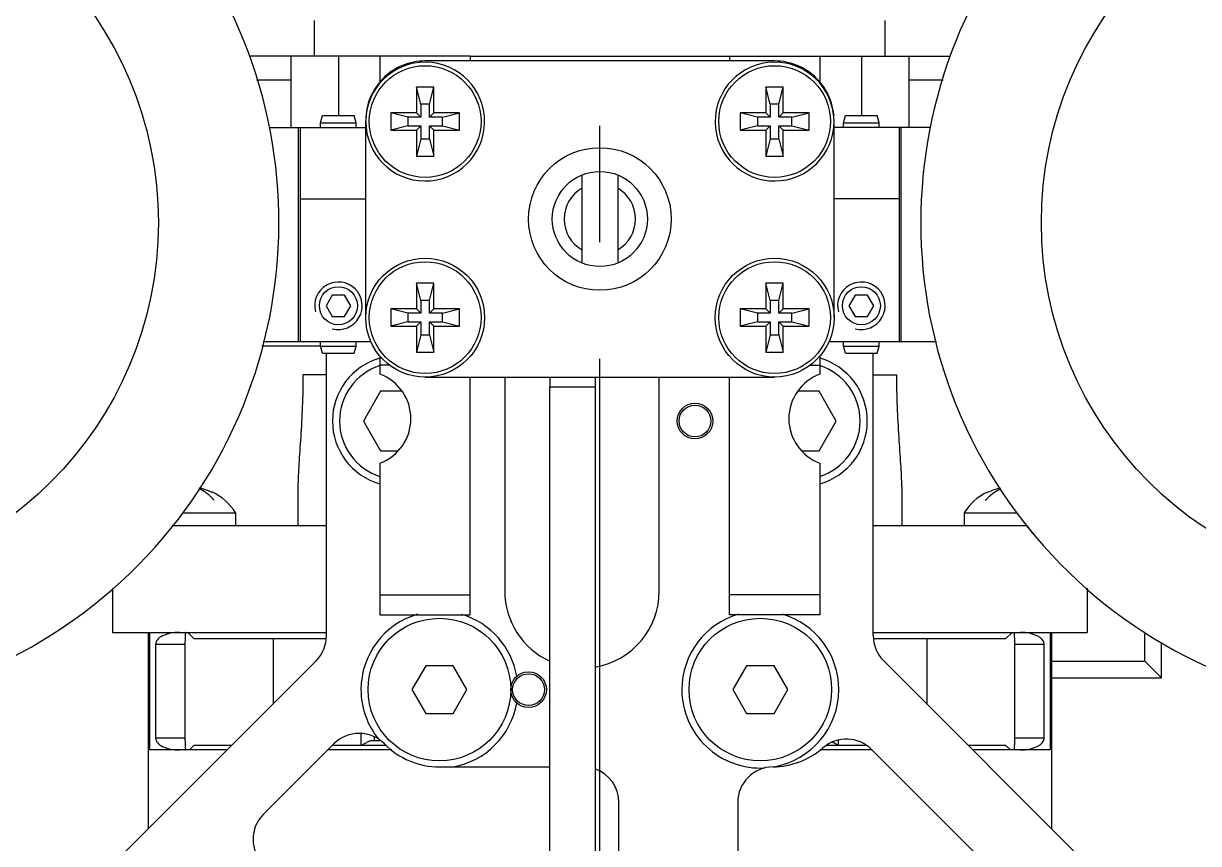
# Model space of a CAD drawing. Header units: millimetres. Extents: x 0 to 594, y 0 to 420.
# Drawn here: x 185.26 to 209.98, y 215.57 to 232.82 of the extents above; entities that cross this region are included whole.
import ezdxf

# ---------------------------------------------------------------- set-up
doc = ezdxf.new("R2010")
doc.units = ezdxf.units.MM
doc.header["$LTSCALE"] = 32.67
doc.linetypes.add('CENTER', pattern=[0.6, 0.375, -0.075, 0.075, -0.075])
doc.layers.get('0').update_dxf_attribs({"linetype": 'CONTINUOUS'})
for name, color, linetype in [('3_ALL_AXES', 7, 'CONTINUOUS'), ('7_ALL_FEATURES', 7, 'CONTINUOUS'), ('AXIS', 7, 'CONTINUOUS'), ('COSMETIC', 7, 'CONTINUOUS'), ('DEFAULT_1', 7, 'CENTER')]:
    doc.layers.add(name, color=color, linetype=linetype)

msp = doc.modelspace()

# ---------------------------------------------------------------- linework, layer by layer
at = {"color": 7, "linetype": 'CONTINUOUS'}
for p, q in [((192.759, 232.131), (192.759, 231.592)), ((194.659, 232.131), (192.759, 232.131)), ((194.659, 232.131), (194.659, 232.031)), ((190.164, 231.631), (190.884, 231.631)), ((203.884, 231.631), (204.605, 231.631)), ((193.528, 231.481), (193.528, 230.938)), ((193.619, 231.119), (193.528, 231.481)), ((193.89, 231.481), (193.528, 231.481)), ((193.8, 231.119), (193.89, 231.481)), ((193.89, 230.938), (193.89, 231.481)), ((200.878, 231.481), (200.878, 230.938)), ((200.969, 231.119), (200.878, 231.481)), ((201.24, 231.481), (200.878, 231.481)), ((201.15, 231.119), (201.24, 231.481)), ((201.24, 230.938), (201.24, 231.481)), ((193.619, 231.119), (193.619, 230.847)), ((193.8, 231.119), (193.619, 231.119)), ((193.8, 230.847), (193.8, 231.119)), ((200.969, 231.119), (200.969, 230.847)), ((201.15, 231.119), (200.969, 231.119)), ((201.15, 230.847), (201.15, 231.119)), ((191.509, 230.731), (191.549, 230.881)), ((191.549, 230.881), (192.219, 230.881)), ((192.259, 230.731), (192.219, 230.881)), ((192.984, 230.938), (192.984, 230.575)), ((193.347, 230.847), (192.984, 230.938)), ((193.528, 230.938), (192.984, 230.938)), ((193.347, 230.847), (193.347, 230.666)), ((193.619, 230.847), (193.347, 230.847)), ((193.619, 230.847), (193.528, 230.938)), ((193.8, 230.847), (193.89, 230.938)), ((194.072, 230.847), (193.8, 230.847)), ((194.434, 230.938), (193.89, 230.938)), ((194.072, 230.847), (194.434, 230.938)), ((194.072, 230.666), (194.072, 230.847)), ((194.434, 230.575), (194.434, 230.938)), ((200.334, 230.938), (200.334, 230.575)), ((200.878, 230.938), (200.334, 230.938)), ((200.697, 230.847), (200.334, 230.938)), ((200.697, 230.847), (200.697, 230.666)), ((200.969, 230.847), (200.697, 230.847)), ((200.969, 230.847), (200.878, 230.938)), ((201.15, 230.847), (201.24, 230.938)), ((201.422, 230.847), (201.15, 230.847)), ((201.784, 230.938), (201.24, 230.938)), ((201.422, 230.847), (201.784, 230.938)), ((201.422, 230.666), (201.422, 230.847)), ((201.784, 230.575), (201.784, 230.938)), ((202.509, 230.731), (202.549, 230.881)), ((202.549, 230.881), (203.219, 230.881)), ((203.259, 230.731), (203.219, 230.881)), ((191.509, 230.631), (191.509, 230.731)), ((191.509, 230.731), (192.259, 230.731)), ((192.259, 230.631), (192.259, 230.731)), ((193.347, 230.666), (192.984, 230.575)), ((193.347, 230.666), (193.619, 230.666)), ((193.619, 230.666), (193.528, 230.575)), ((193.619, 230.666), (193.619, 230.394)), ((193.8, 230.394), (193.8, 230.666)), ((193.8, 230.666), (193.89, 230.575)), ((193.8, 230.666), (194.072, 230.666)), ((194.072, 230.666), (194.434, 230.575)), ((200.697, 230.666), (200.334, 230.575)), ((200.697, 230.666), (200.969, 230.666)), ((200.969, 230.666), (200.878, 230.575)), ((200.969, 230.666), (200.969, 230.394)), ((201.15, 230.394), (201.15, 230.666)), ((201.15, 230.666), (201.24, 230.575)), ((201.15, 230.666), (201.422, 230.666)), ((201.422, 230.666), (201.784, 230.575)), ((204.337, 230.631), (202.309, 230.631)), ((202.509, 230.631), (202.509, 230.731)), ((202.509, 230.731), (203.259, 230.731)), ((203.259, 230.631), (203.259, 230.731)), ((203.684, 226.131), (203.684, 230.631)), ((203.724, 226.131), (203.724, 230.631)), ((192.984, 230.575), (193.528, 230.575)), ((193.528, 230.575), (193.528, 230.031)), ((193.619, 230.394), (193.528, 230.031)), ((193.619, 230.394), (193.8, 230.394)), ((193.8, 230.394), (193.89, 230.031)), ((193.89, 230.031), (193.89, 230.575)), ((193.89, 230.575), (194.434, 230.575)), ((200.334, 230.575), (200.878, 230.575)), ((200.878, 230.575), (200.878, 230.031)), ((200.969, 230.394), (200.878, 230.031)), ((200.969, 230.394), (201.15, 230.394)), ((201.15, 230.394), (201.24, 230.031)), ((201.24, 230.031), (201.24, 230.575)), ((201.24, 230.575), (201.784, 230.575)), ((193.528, 230.031), (193.89, 230.031)), ((200.878, 230.031), (201.24, 230.031)), ((197.009, 227.779), (197.009, 229.633)), ((197.759, 229.633), (197.759, 227.779)), ((203.684, 229.131), (202.309, 229.131)), ((193.528, 227.356), (193.528, 226.813)), ((193.619, 226.994), (193.528, 227.356)), ((193.89, 227.356), (193.528, 227.356)), ((193.8, 226.994), (193.89, 227.356)), ((193.89, 226.813), (193.89, 227.356)), ((200.878, 227.356), (200.878, 226.813)), ((200.969, 226.994), (200.878, 227.356)), ((201.24, 227.356), (200.878, 227.356)), ((201.15, 226.994), (201.24, 227.356)), ((201.24, 226.813), (201.24, 227.356)), ((191.754, 227.106), (191.624, 226.881)), ((192.014, 227.106), (191.754, 227.106)), ((192.144, 226.881), (192.014, 227.106)), ((193.619, 226.994), (193.619, 226.722)), ((193.8, 226.994), (193.619, 226.994)), ((193.8, 226.722), (193.8, 226.994)), ((200.969, 226.994), (200.969, 226.722)), ((201.15, 226.994), (200.969, 226.994)), ((201.15, 226.722), (201.15, 226.994)), ((202.754, 227.106), (202.624, 226.881)), ((203.014, 227.106), (202.754, 227.106)), ((203.144, 226.881), (203.014, 227.106)), ((191.624, 226.881), (191.754, 226.656)), ((191.754, 226.656), (192.014, 226.656)), ((192.014, 226.656), (192.144, 226.881)), ((192.984, 226.813), (192.984, 226.45)), ((193.528, 226.813), (192.984, 226.813)), ((193.347, 226.722), (192.984, 226.813)), ((193.347, 226.722), (193.347, 226.541)), ((193.619, 226.722), (193.347, 226.722)), ((193.619, 226.722), (193.528, 226.813)), ((193.8, 226.722), (193.89, 226.813)), ((194.072, 226.722), (193.8, 226.722)), ((194.434, 226.813), (193.89, 226.813)), ((194.072, 226.722), (194.434, 226.813)), ((194.072, 226.541), (194.072, 226.722)), ((194.434, 226.45), (194.434, 226.813)), ((200.334, 226.813), (200.334, 226.45)), ((200.878, 226.813), (200.334, 226.813)), ((200.697, 226.722), (200.334, 226.813)), ((200.697, 226.722), (200.697, 226.541)), ((200.969, 226.722), (200.697, 226.722)), ((200.969, 226.722), (200.878, 226.813)), ((201.15, 226.722), (201.24, 226.813)), ((201.422, 226.722), (201.15, 226.722)), ((201.784, 226.813), (201.24, 226.813)), ((201.422, 226.722), (201.784, 226.813)), ((201.422, 226.541), (201.422, 226.722)), ((201.784, 226.45), (201.784, 226.813)), ((202.624, 226.881), (202.754, 226.656)), ((202.754, 226.656), (203.014, 226.656)), ((203.014, 226.656), (203.144, 226.881)), ((193.347, 226.541), (192.984, 226.45)), ((192.984, 226.45), (193.528, 226.45)), ((193.347, 226.541), (193.619, 226.541)), ((193.619, 226.541), (193.528, 226.45)), ((193.528, 226.45), (193.528, 225.906)), ((193.619, 226.541), (193.619, 226.269)), ((193.8, 226.269), (193.8, 226.541)), ((193.8, 226.541), (193.89, 226.45)), ((193.8, 226.541), (194.072, 226.541)), ((193.89, 225.906), (193.89, 226.45)), ((193.89, 226.45), (194.434, 226.45)), ((194.072, 226.541), (194.434, 226.45)), ((200.697, 226.541), (200.334, 226.45)), ((200.334, 226.45), (200.878, 226.45)), ((200.697, 226.541), (200.969, 226.541)), ((200.969, 226.541), (200.878, 226.45)), ((200.878, 226.45), (200.878, 225.906)), ((200.969, 226.541), (200.969, 226.269)), ((201.15, 226.269), (201.15, 226.541)), ((201.15, 226.541), (201.24, 226.45)), ((201.15, 226.541), (201.422, 226.541)), ((201.24, 225.906), (201.24, 226.45)), ((201.24, 226.45), (201.784, 226.45)), ((201.422, 226.541), (201.784, 226.45)), ((193.619, 226.269), (193.528, 225.906)), ((193.619, 226.269), (193.8, 226.269)), ((193.8, 226.269), (193.89, 225.906)), ((200.969, 226.269), (200.878, 225.906)), ((200.969, 226.269), (201.15, 226.269)), ((201.15, 226.269), (201.24, 225.906)), ((191.509, 226.031), (191.509, 226.131)), ((191.549, 225.881), (191.509, 226.031)), ((191.509, 226.031), (192.259, 226.031)), ((192.219, 225.881), (192.259, 226.031)), ((192.259, 226.031), (192.259, 226.131)), ((193.528, 225.906), (193.89, 225.906)), ((200.878, 225.906), (201.24, 225.906)), ((202.2, 226.131), (204.465, 226.131)), ((202.509, 226.031), (202.509, 226.131)), ((202.549, 225.881), (202.509, 226.031)), ((202.509, 226.031), (203.259, 226.031)), ((203.219, 225.881), (203.259, 226.031)), ((203.259, 226.031), (203.259, 226.131)), ((191.549, 225.881), (192.219, 225.881)), ((192.759, 225.82), (192.759, 225.443)), ((202.549, 225.881), (203.219, 225.881)), ((192.966, 225.631), (192.759, 225.631)), ((194.659, 220.381), (194.659, 225.381)), ((192.773, 225.081), (192.413, 224.456)), ((193.222, 225.081), (192.773, 225.081)), ((201.995, 225.081), (201.546, 225.081)), ((202.356, 224.456), (201.995, 225.081)), ((192.413, 224.456), (192.773, 223.831)), ((201.995, 223.831), (202.356, 224.456)), ((192.773, 223.831), (193.143, 223.831)), ((201.626, 223.831), (201.995, 223.831)), ((192.759, 223.57), (192.759, 220.381)), ((189.233, 222.96), (189.231, 222.954)), ((205.538, 222.954), (205.535, 222.96)), ((188.602, 222.528), (189.723, 222.528)), ((189.723, 222.528), (189.723, 222.263)), ((205.046, 222.528), (205.046, 222.263)), ((205.046, 222.528), (206.153, 222.528)), ((192.759, 220.799), (194.659, 220.799)), ((192.759, 220.381), (194.659, 220.381)), ((187.914, 220.011), (187.914, 217.536)), ((188.843, 219.882), (188.714, 220.011)), ((205.925, 219.882), (206.055, 220.011)), ((206.855, 220.011), (206.855, 217.536)), ((188.843, 219.882), (191.626, 219.882)), ((190.272, 219.881), (190.272, 219.882)), ((190.272, 219.881), (191.626, 219.881)), ((203.142, 219.882), (205.925, 219.882)), ((203.142, 219.881), (204.496, 219.881)), ((204.496, 219.881), (204.497, 219.882)), ((193.721, 219.306), (193.432, 218.806)), ((194.298, 219.306), (193.721, 219.306)), ((194.587, 218.806), (194.298, 219.306)), ((200.471, 219.306), (200.182, 218.806)), ((201.048, 219.306), (200.471, 219.306)), ((201.337, 218.806), (201.048, 219.306)), ((193.432, 218.806), (193.721, 218.306)), ((194.298, 218.306), (194.587, 218.806)), ((200.182, 218.806), (200.471, 218.306)), ((201.048, 218.306), (201.337, 218.806)), ((193.721, 218.306), (194.298, 218.306)), ((200.471, 218.306), (201.048, 218.306)), ((189.539, 217.536), (187.914, 217.536)), ((188.843, 217.631), (188.749, 217.536)), ((189.634, 217.631), (188.843, 217.631)), ((193.007, 217.536), (191.661, 217.536)), ((192.893, 217.631), (191.755, 217.631)), ((192.893, 217.631), (191.756, 217.631)), ((203.099, 217.536), (202.015, 217.536)), ((202.983, 217.631), (202.155, 217.631)), ((202.982, 217.631), (202.156, 217.631)), ((205.925, 217.631), (205.135, 217.631)), ((206.855, 217.536), (205.229, 217.536)), ((205.925, 217.631), (206.02, 217.536))]:
    msp.add_line(p, q, dxfattribs=at)
for centre, radius in [((193.709, 230.756), 1.175), ((201.059, 230.756), 1.175), ((197.384, 228.706), 1), ((193.709, 226.631), 1.175), ((201.059, 226.631), 1.175), ((191.884, 226.881), 0.4), ((202.884, 226.881), 0.4), ((199.384, 224.456), 0.335), ((194.009, 218.806), 1.5), ((200.759, 218.806), 1.5), ((195.884, 218.806), 0.335)]:
    msp.add_circle(centre, radius, dxfattribs=at)
for centre, radius, start, end in [((197.384, 228.706), 0.75, 120, 240), ((197.384, 228.706), 0.75, 300, 60), ((193.134, 224.456), 1.375, 105.9059, 254.0941), ((201.634, 224.456), 1.375, 285.9059, 74.0941), ((193.134, 224.456), 1.225, 107.9118, 252.0882), ((192.409, 224.506), 1, 290.4873, 69.5127), ((201.634, 224.456), 1.225, 287.9118, 72.0882), ((188.723, 221.876), 1.192, 76.4449, 78.7545), ((188.723, 221.876), 1.191, 73.8905, 76.4446), ((188.723, 221.876), 1.191, 71.1263, 73.8901), ((188.723, 221.877), 1.19, 68.1027, 71.1259), ((188.723, 221.877), 1.19, 64.7715, 68.1022), ((188.723, 221.889), 1.187, 32.5917, 64.4568), ((206.046, 221.889), 1.187, 115.5432, 147.4083), ((206.045, 221.877), 1.191, 101.2443, 115.2253)]:
    msp.add_arc(centre, radius, start, end, dxfattribs=at)
at = {"color": 2, "linetype": 'CONTINUOUS'}
for centre in [(191.884, 226.881), (202.884, 226.881)]:
    msp.add_arc(centre, 0.5, 255, 195, dxfattribs=at)
at = {"layer": '3_ALL_AXES', "color": 7, "linetype": 'CONTINUOUS'}
for p, q in [((202.009, 225.631), (202.009, 225.443)), ((196.334, 225.381), (196.334, 225.178)), ((196.334, 225.178), (197.284, 225.178)), ((197.284, 225.381), (197.284, 225.178)), ((206.299, 222.331), (206.542, 222.031))]:
    msp.add_line(p, q, dxfattribs=at)
for centre, radius in [((180.384, 228.631), 7.714), ((214.384, 228.631), 7.714), ((199.384, 224.456), 0.375)]:
    msp.add_circle(centre, radius, dxfattribs=at)
for centre, radius, start, end in [((180.384, 228.631), 10.25, 220.0834, 217.9253), ((214.384, 228.631), 10.25, 220.0834, 217.9253), ((202.359, 224.506), 1, 110.4873, 249.5127)]:
    msp.add_arc(centre, radius, start, end, dxfattribs=at)
at = {"layer": '7_ALL_FEATURES', "color": 7, "linetype": 'CONTINUOUS'}
for p, q in [((191.384, 232.131), (191.384, 232.881)), ((203.384, 232.131), (203.384, 232.881)), ((192.759, 232.131), (190.013, 232.131)), ((194.659, 232.131), (204.755, 232.131)), ((200.109, 232.131), (200.109, 232.031)), ((202.009, 232.131), (202.009, 231.592)), ((201.059, 232.031), (193.709, 232.031)), ((190.432, 230.631), (192.459, 230.631)), ((191.045, 226.131), (191.045, 230.631)), ((191.084, 226.131), (191.084, 230.631)), ((192.459, 226.631), (192.459, 230.781)), ((202.309, 226.631), (202.309, 230.781)), ((191.084, 229.131), (192.459, 229.131)), ((191.509, 226.031), (190.276, 226.031)), ((190.304, 226.131), (192.568, 226.131)), ((191.634, 219.942), (191.634, 225.881)), ((202.009, 225.82), (202.009, 225.631)), ((203.134, 219.942), (203.134, 225.881)), ((191.634, 225.431), (191.139, 225.431)), ((201.802, 225.631), (202.009, 225.631)), ((203.134, 225.431), (203.629, 225.431)), ((193.709, 225.381), (201.059, 225.381)), ((195.384, 225.381), (195.384, 220.881)), ((196.334, 207.655), (196.334, 225.178)), ((197.284, 225.178), (197.284, 207.655)), ((198.634, 220.881), (198.634, 225.381)), ((200.109, 220.381), (200.109, 225.381)), ((202.009, 223.57), (202.009, 220.381)), ((202.009, 220.799), (200.109, 220.799)), ((202.009, 220.381), (200.109, 220.381)), ((208.847, 219.406), (208.847, 220.023)), ((188.039, 219.761), (188.039, 217.786)), ((188.039, 219.761), (188.657, 219.761)), ((188.657, 219.761), (188.657, 217.786)), ((206.111, 217.786), (206.111, 219.761)), ((206.111, 219.761), (206.729, 219.761)), ((206.729, 217.786), (206.729, 219.761)), ((209.197, 219.056), (209.197, 219.802)), ((191.415, 219.412), (183.604, 211.601)), ((209.165, 213.601), (203.354, 219.412)), ((206.884, 219.406), (208.847, 219.406)), ((208.847, 219.406), (209.197, 219.056)), ((206.884, 219.056), (209.197, 219.056)), ((188.657, 217.786), (188.039, 217.786)), ((192.364, 217.631), (192.364, 217.882)), ((192.634, 217.81), (192.634, 217.731)), ((202.404, 217.631), (202.404, 217.739)), ((206.729, 217.786), (206.111, 217.786)), ((191.791, 217.666), (190.309, 216.185)), ((192.775, 217.731), (192.58, 217.731)), ((206.109, 214.535), (203.099, 217.545)), ((194.009, 217.181), (196.334, 217.181)), ((197.784, 209.46), (197.784, 216.431)), ((200.284, 216.431), (200.284, 209.46))]:
    msp.add_line(p, q, dxfattribs=at)
for centre, radius in [((180.384, 228.631), 7.714), ((214.384, 228.631), 7.714), ((193.709, 226.631), 1.25), ((201.059, 226.631), 1.25)]:
    msp.add_circle(centre, radius, dxfattribs=at)
for centre, radius, start, end in [((193.709, 230.781), 1.25, 90, 180.0001), ((193.709, 230.756), 1.25, 180, 178.8542), ((201.059, 230.756), 1.25, 1.1458, 360), ((201.059, 230.781), 1.25, 359.9999, 90), ((214.384, 228.631), 10.25, 217.9253, 220.0834), ((197.009, 220.881), 1.625, 180, 245.3001), ((197.009, 220.881), 1.625, 279.7905, 360), ((190.884, 219.942), 0.75, 315, 360), ((203.884, 219.942), 0.75, 180, 225), ((194.009, 218.806), 1.65, 180, 219.1325), ((200.759, 218.806), 1.65, 180, 273.2148), ((200.759, 218.806), 1.65, 280.0787, 360), ((194.009, 218.806), 1.65, 279.9866, 350.2157), ((192.321, 217.136), 0.75, 44.6926, 135), ((202.569, 217.015), 0.75, 45, 131.0396), ((194.009, 218.806), 1.625, 224.6926, 270), ((201.009, 218.806), 1.625, 270.6031, 311.0396), ((197.034, 216.431), 0.75, 0, 70.4494), ((201.034, 216.431), 0.75, 90.6031, 180), ((190.839, 215.655), 0.75, 135, 225)]:
    msp.add_arc(centre, radius, start, end, dxfattribs=at)
for centre, start_param, end_param in [((188.54, 219.761), 1.570796, 3.141593), ((206.228, 219.761), 0, 1.570796), ((188.54, 217.786), -3.141593, -1.570796), ((206.228, 217.786), -1.570796, 0)]:
    msp.add_ellipse(centre, major_axis=(0.501, 0), ratio=0.498883, start_param=start_param, end_param=end_param, dxfattribs=at)
for points, knots in [([(191.139, 225.431), (191.139, 225.206), (191.13, 224.768), (191.094, 224.14), (191.053, 223.579), (191.034, 223.229), (191.034, 223.07)], [0, 0, 0, 0, 0.285282, 0.556013, 0.798456, 1, 1, 1, 1]), ([(203.734, 223.07), (203.734, 223.229), (203.715, 223.579), (203.674, 224.14), (203.639, 224.768), (203.629, 225.206), (203.629, 225.431)], [0, 0, 0, 0, 0.201544, 0.443987, 0.714719, 1, 1, 1, 1]), ([(188.673, 220.011), (188.671, 220.011), (188.668, 220.004), (188.666, 219.992), (188.663, 219.971), (188.661, 219.942), (188.659, 219.905), (188.658, 219.844), (188.657, 219.795), (188.657, 219.761)], [0, 0, 0, 0, 0.021772, 0.073238, 0.156749, 0.27233, 0.418803, 0.593467, 1, 1, 1, 1]), ([(206.111, 219.761), (206.111, 219.795), (206.111, 219.844), (206.109, 219.905), (206.107, 219.942), (206.106, 219.971), (206.103, 219.992), (206.101, 220.004), (206.098, 220.011), (206.096, 220.011)], [0, 0, 0, 0, 0.406533, 0.581197, 0.72767, 0.843251, 0.926762, 0.978228, 1, 1, 1, 1]), ([(188.657, 217.786), (188.657, 217.752), (188.658, 217.703), (188.659, 217.642), (188.661, 217.605), (188.663, 217.577), (188.666, 217.555), (188.668, 217.544), (188.671, 217.536), (188.673, 217.536)], [0, 0, 0, 0, 0.406533, 0.581197, 0.72767, 0.843251, 0.926762, 0.978228, 1, 1, 1, 1]), ([(206.096, 217.536), (206.098, 217.536), (206.101, 217.544), (206.103, 217.555), (206.106, 217.577), (206.107, 217.605), (206.109, 217.642), (206.111, 217.703), (206.111, 217.752), (206.111, 217.786)], [0, 0, 0, 0, 0.021772, 0.073238, 0.156749, 0.27233, 0.418803, 0.593467, 1, 1, 1, 1]), ([(192.58, 217.731), (192.566, 217.731), (192.535, 217.72), (192.486, 217.696), (192.429, 217.664), (192.387, 217.642), (192.364, 217.631)], [0, 0, 0, 0, 0.175242, 0.407871, 0.686014, 1, 1, 1, 1]), ([(202.404, 217.631), (202.392, 217.637), (202.346, 217.661), (202.302, 217.685), (202.269, 217.702)], [0, 0, 0, 0, 0.274727, 1, 1, 1, 1])]:
    msp.add_open_spline(points, degree=3, knots=knots, dxfattribs=at)
at = {"layer": 'AXIS', "color": 7, "linetype": 'CONTINUOUS'}
for p, q in [((190.884, 232.131), (190.884, 230.631)), ((191.884, 232.131), (191.884, 230.881)), ((202.884, 232.131), (202.884, 230.881)), ((203.884, 232.131), (203.884, 230.631)), ((191.034, 223.074), (191.034, 222.261)), ((203.734, 223.074), (203.734, 222.261)), ((188.385, 222.261), (191.634, 222.261)), ((203.134, 222.261), (206.355, 222.261)), ((187.134, 220.943), (187.134, 220.011)), ((207.634, 220.943), (207.634, 220.011)), ((187.134, 220.011), (191.634, 220.011)), ((187.884, 220.011), (187.884, 215.881)), ((203.134, 220.011), (207.634, 220.011)), ((206.884, 220.011), (206.884, 215.881)), ((190.509, 219.881), (190.509, 218.506)), ((204.259, 219.881), (204.259, 218.506))]:
    msp.add_line(p, q, dxfattribs=at)
for centre, radius in [((197.384, 228.706), 1.5), ((195.884, 218.806), 0.375)]:
    msp.add_circle(centre, radius, dxfattribs=at)
for centre, start, end in [((194.009, 218.806), 106.1878, 180), ((194.009, 218.806), 9.7843, 73.2786), ((200.759, 218.806), 106.092, 180), ((200.759, 218.806), 0, 73.908)]:
    msp.add_arc(centre, 1.65, start, end, dxfattribs=at)
at = {"layer": 'COSMETIC', "color": 7, "linetype": 'CONTINUOUS'}
for points in [[(189.273, 222.785), (189.267, 222.792), (189.258, 222.802), (189.246, 222.816), (189.238, 222.824), (189.232, 222.831), (189.229, 222.835), (189.226, 222.838), (189.225, 222.84), (189.223, 222.842), (189.221, 222.844), (189.216, 222.848), (189.209, 222.855), (189.2, 222.864), (189.19, 222.874), (189.183, 222.881), (189.178, 222.885), (189.176, 222.887), (189.175, 222.889), (189.173, 222.89), (189.17, 222.893), (189.166, 222.896), (189.159, 222.902), (189.151, 222.908), (189.143, 222.915), (189.136, 222.921), (189.131, 222.925), (189.127, 222.928), (189.124, 222.931), (189.123, 222.932), (189.121, 222.933), (189.12, 222.934), (189.118, 222.935), (189.115, 222.937), (189.111, 222.94), (189.106, 222.944), (189.099, 222.949), (189.09, 222.955), (189.082, 222.961), (189.075, 222.966), (189.07, 222.969), (189.067, 222.971), (189.066, 222.972), (189.064, 222.973), (189.062, 222.974), (189.058, 222.976), (189.054, 222.979), (189.047, 222.983), (189.038, 222.988), (189.029, 222.993), (189.022, 222.997), (189.017, 223), (189.014, 223.002), (189.011, 223.003), (189.01, 223.004), (189.008, 223.005), (189.004, 223.007), (189, 223.009), (188.992, 223.012), (188.982, 223.016), (188.967, 223.023), (188.955, 223.029), (188.948, 223.032)], [(205.496, 222.785), (205.502, 222.792), (205.511, 222.802), (205.523, 222.816), (205.53, 222.824), (205.536, 222.831), (205.54, 222.835), (205.542, 222.838), (205.544, 222.84), (205.546, 222.842), (205.547, 222.844), (205.552, 222.848), (205.559, 222.855), (205.569, 222.864), (205.578, 222.874), (205.585, 222.881), (205.59, 222.885), (205.592, 222.887), (205.594, 222.889), (205.595, 222.89), (205.598, 222.893), (205.602, 222.896), (205.609, 222.902), (205.617, 222.908), (205.626, 222.915), (205.632, 222.921), (205.637, 222.925), (205.641, 222.928), (205.644, 222.931), (205.646, 222.932), (205.647, 222.933), (205.648, 222.934), (205.65, 222.935), (205.653, 222.937), (205.657, 222.94), (205.663, 222.944), (205.67, 222.949), (205.678, 222.955), (205.687, 222.961), (205.694, 222.966), (205.698, 222.969), (205.701, 222.971), (205.703, 222.972), (205.705, 222.973), (205.707, 222.974), (205.71, 222.976), (205.715, 222.979), (205.722, 222.983), (205.731, 222.988), (205.74, 222.993), (205.747, 222.997), (205.751, 223), (205.755, 223.002), (205.757, 223.003), (205.759, 223.004), (205.761, 223.005), (205.764, 223.007), (205.769, 223.009), (205.777, 223.012), (205.786, 223.016), (205.802, 223.023), (205.813, 223.029), (205.821, 223.032)]]:
    msp.add_open_spline(points, degree=3, knots=[0, 0, 0, 0, 0.0625, 0.09375, 0.125, 0.140625, 0.15625, 0.164062, 0.167969, 0.171875, 0.179688, 0.1875, 0.21875, 0.25, 0.28125, 0.3125, 0.320312, 0.328125, 0.332031, 0.335938, 0.34375, 0.359375, 0.375, 0.40625, 0.4375, 0.453125, 0.46875, 0.484375, 0.492188, 0.496094, 0.5, 0.503906, 0.507812, 0.515625, 0.53125, 0.546875, 0.5625, 0.59375, 0.625, 0.640625, 0.65625, 0.664062, 0.667969, 0.671875, 0.679688, 0.6875, 0.703125, 0.71875, 0.75, 0.78125, 0.796875, 0.8125, 0.820312, 0.828125, 0.832031, 0.835938, 0.84375, 0.859375, 0.875, 0.90625, 0.9375, 1, 1, 1, 1], dxfattribs=at)
at = {"layer": 'DEFAULT_1', "color": 9, "linetype": 'CENTER'}
msp.add_line((197.384, 135.106), (197.384, 267.604), dxfattribs=at)

doc.saveas('drawing.dxf')
